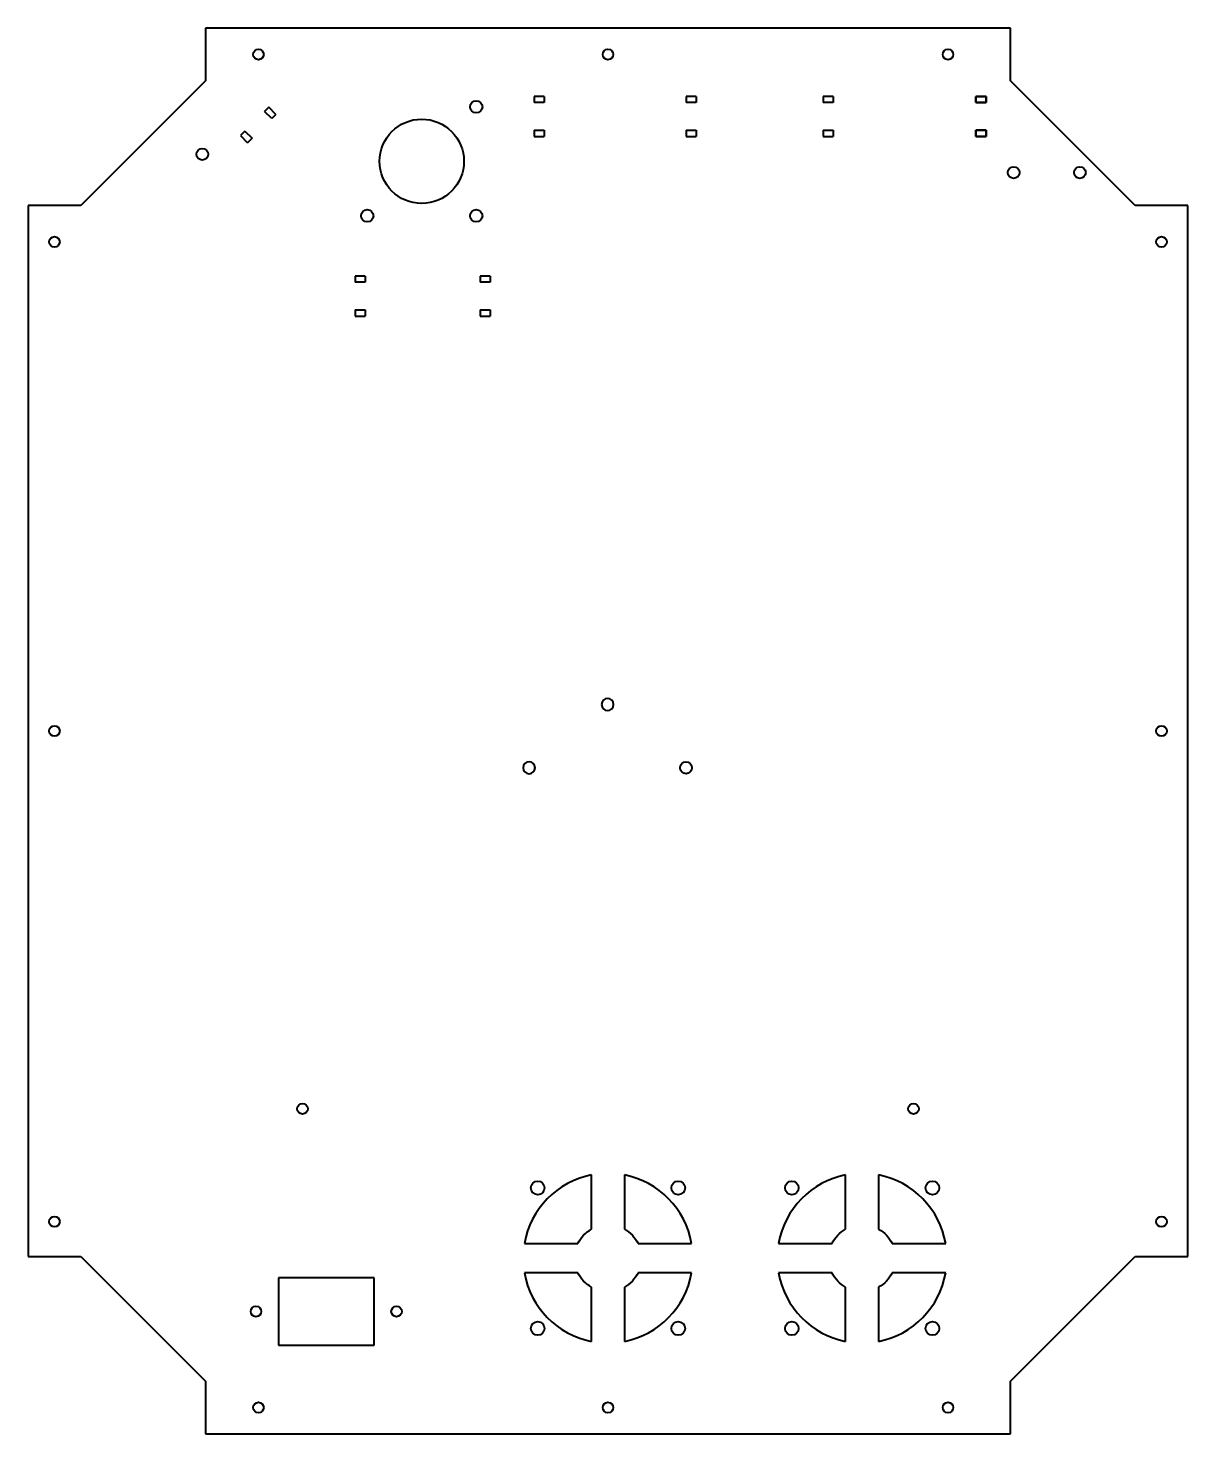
# Model space of a CAD drawing. Header units: inches. Extents: x -16.9 to 16.1, y -19.8 to 20.2.
import ezdxf

# ---------------------------------------------------------------- set-up
doc = ezdxf.new("R2010")
doc.units = ezdxf.units.IN
doc.header["$MEASUREMENT"] = 0
doc.layers.add('ModelSketch_Visible', color=7, linetype='Continuous', lineweight=40)

msp = doc.modelspace()

# ---------------------------------------------------------------- linework, layer by layer
at = {"layer": 'ModelSketch_Visible'}
for p, q in [((-11.89, 20.215, 0.3), (-11.89, 18.715, 0.3)), ((11.01, 20.215, 0.3), (-11.89, 20.215, 0.3)), ((11.01, 18.715, 0.3), (11.01, 20.215, 0.3)), ((-11.89, 18.715, 0.3), (-15.44, 15.165, 0.3)), ((14.56, 15.165, 0.3), (11.01, 18.715, 0.3)), ((-2.543, 18.269, 0.3), (-2.543, 18.101, 0.3)), ((-2.256, 18.269, 0.3), (-2.543, 18.269, 0.3)), ((-2.256, 18.101, 0.3), (-2.543, 18.101, 0.3)), ((-2.256, 18.269, 0.3), (-2.256, 18.101, 0.3)), ((1.784, 18.269, 0.3), (1.784, 18.101, 0.3)), ((2.071, 18.269, 0.3), (1.784, 18.269, 0.3)), ((2.071, 18.101, 0.3), (1.784, 18.101, 0.3)), ((2.071, 18.269, 0.3), (2.071, 18.101, 0.3)), ((5.681, 18.269, 0.3), (5.681, 18.101, 0.3)), ((5.968, 18.269, 0.3), (5.681, 18.269, 0.3)), ((5.968, 18.101, 0.3), (5.681, 18.101, 0.3)), ((5.968, 18.269, 0.3), (5.968, 18.101, 0.3)), ((10.029, 18.269, 0.3), (10.029, 18.101, 0.3)), ((10.317, 18.269, 0.3), (10.029, 18.269, 0.3)), ((10.029, 18.101, 0.3), (10.029, 18.269, 0.3)), ((10.029, 18.269, 0.3), (10.317, 18.269, 0.3)), ((10.317, 18.101, 0.3), (10.029, 18.101, 0.3)), ((10.029, 18.101, 0.3), (10.317, 18.101, 0.3)), ((10.317, 18.269, 0.3), (10.317, 18.101, 0.3)), ((10.317, 18.101, 0.3), (10.317, 18.269, 0.3)), ((-10.092, 17.962, 0.3), (-10.211, 17.844, 0.3)), ((-10.007, 17.641, 0.3), (-10.211, 17.844, 0.3)), ((-9.889, 17.759, 0.3), (-10.092, 17.962, 0.3)), ((-9.889, 17.759, 0.3), (-10.007, 17.641, 0.3)), ((-10.771, 17.284, 0.3), (-10.897, 17.157, 0.3)), ((-10.771, 17.284, 0.3), (-10.567, 17.08, 0.3)), ((-2.543, 17.309, 0.3), (-2.543, 17.13, 0.3)), ((-2.543, 17.309, 0.3), (-2.256, 17.309, 0.3)), ((-2.256, 17.309, 0.3), (-2.256, 17.13, 0.3)), ((1.784, 17.309, 0.3), (1.784, 17.13, 0.3)), ((1.784, 17.309, 0.3), (2.071, 17.309, 0.3)), ((2.071, 17.309, 0.3), (2.071, 17.13, 0.3)), ((5.681, 17.309, 0.3), (5.681, 17.13, 0.3)), ((5.681, 17.309, 0.3), (5.968, 17.309, 0.3)), ((5.968, 17.309, 0.3), (5.968, 17.13, 0.3)), ((10.029, 17.309, 0.3), (10.029, 17.13, 0.3)), ((10.029, 17.309, 0.3), (10.317, 17.309, 0.3)), ((10.029, 17.13, 0.3), (10.029, 17.309, 0.3)), ((10.317, 17.309, 0.3), (10.029, 17.309, 0.3)), ((10.317, 17.13, 0.3), (10.317, 17.309, 0.3)), ((10.317, 17.309, 0.3), (10.317, 17.13, 0.3)), ((-10.897, 17.157, 0.3), (-10.694, 16.954, 0.3)), ((-10.567, 17.08, 0.3), (-10.694, 16.954, 0.3)), ((-2.543, 17.13, 0.3), (-2.256, 17.13, 0.3)), ((1.784, 17.13, 0.3), (2.071, 17.13, 0.3)), ((5.681, 17.13, 0.3), (5.968, 17.13, 0.3)), ((10.029, 17.13, 0.3), (10.317, 17.13, 0.3)), ((10.317, 17.13, 0.3), (10.029, 17.13, 0.3)), ((-16.94, 15.165, 0.3), (-16.94, -14.735, 0.3)), ((-15.44, 15.165, 0.3), (-16.94, 15.165, 0.3)), ((16.06, 15.165, 0.3), (14.56, 15.165, 0.3)), ((16.06, -14.735, 0.3), (16.06, 15.165, 0.3)), ((-7.633, 13.156, 0.3), (-7.633, 12.988, 0.3)), ((-7.345, 13.156, 0.3), (-7.633, 13.156, 0.3)), ((-7.345, 12.988, 0.3), (-7.633, 12.988, 0.3)), ((-7.345, 13.156, 0.3), (-7.345, 12.988, 0.3)), ((-4.079, 13.156, 0.3), (-4.079, 12.988, 0.3)), ((-3.791, 13.156, 0.3), (-4.079, 13.156, 0.3)), ((-3.791, 12.988, 0.3), (-4.079, 12.988, 0.3)), ((-3.791, 13.156, 0.3), (-3.791, 12.988, 0.3)), ((-7.633, 12.196, 0.3), (-7.633, 12.017, 0.3)), ((-7.633, 12.196, 0.3), (-7.345, 12.196, 0.3)), ((-7.633, 12.017, 0.3), (-7.345, 12.017, 0.3)), ((-7.345, 12.196, 0.3), (-7.345, 12.017, 0.3)), ((-4.079, 12.196, 0.3), (-4.079, 12.017, 0.3)), ((-4.079, 12.196, 0.3), (-3.791, 12.196, 0.3)), ((-4.079, 12.017, 0.3), (-3.791, 12.017, 0.3)), ((-3.791, 12.196, 0.3), (-3.791, 12.017, 0.3)), ((-0.909, -13.957, 0.3), (-0.909, -12.416, 0.3)), ((0.03, -12.416, 0.3), (0.03, -13.957, 0.3)), ((6.322, -13.957, 0.3), (6.322, -12.416, 0.3)), ((7.26, -12.416, 0.3), (7.26, -13.957, 0.3)), ((-2.818, -14.367, 0.3), (-1.294, -14.367, 0.3)), ((0.415, -14.367, 0.3), (1.939, -14.367, 0.3)), ((4.413, -14.367, 0.3), (5.936, -14.367, 0.3)), ((7.646, -14.367, 0.3), (9.17, -14.367, 0.3)), ((-16.94, -14.735, 0.3), (-15.44, -14.735, 0.3)), ((-15.44, -14.735, 0.3), (-11.89, -18.285, 0.3)), ((11.01, -18.285, 0.3), (14.56, -14.735, 0.3)), ((14.56, -14.735, 0.3), (16.06, -14.735, 0.3)), ((-7.096, -15.341, 0.3), (-9.816, -15.341, 0.3)), ((-9.816, -15.341, 0.3), (-9.816, -17.261, 0.3)), ((-7.096, -17.261, 0.3), (-7.096, -15.341, 0.3)), ((-1.294, -15.203, 0.3), (-2.818, -15.203, 0.3)), ((1.939, -15.203, 0.3), (0.415, -15.203, 0.3)), ((5.936, -15.203, 0.3), (4.413, -15.203, 0.3)), ((9.17, -15.203, 0.3), (7.646, -15.203, 0.3)), ((-0.909, -17.154, 0.3), (-0.909, -15.613, 0.3)), ((0.03, -15.613, 0.3), (0.03, -17.154, 0.3)), ((6.322, -17.154, 0.3), (6.322, -15.613, 0.3)), ((7.26, -15.613, 0.3), (7.26, -17.154, 0.3)), ((-9.816, -17.261, 0.3), (-7.096, -17.261, 0.3)), ((-11.89, -18.285, 0.3), (-11.89, -19.785, 0.3)), ((11.01, -19.785, 0.3), (11.01, -18.285, 0.3)), ((-11.89, -19.785, 0.3), (11.01, -19.785, 0.3))]:
    msp.add_line(p, q, dxfattribs=at)
for centre, radius in [((-10.386, 19.465, 0.3), 0.15), ((-0.44, 19.465, 0.3), 0.15), ((9.236, 19.465, 0.3), 0.15), ((-4.189, 17.975, 0.3), 0.175), ((-5.739, 16.425, 0.3), 1.2), ((-11.983, 16.625, 0.3), 0.166), ((11.104, 16.105, 0.3), 0.166), ((12.987, 16.105, 0.3), 0.166), ((-7.289, 14.875, 0.3), 0.175), ((-4.189, 14.875, 0.3), 0.175), ((-16.19, 14.132, 0.3), 0.15), ((15.31, 14.132, 0.3), 0.15), ((-16.19, 0.215, 0.3), 0.15), ((15.31, 0.215, 0.3), 0.15), ((1.78, -0.831, 0.3), 0.17), ((-9.132, -10.535, 0.3), 0.15), ((8.253, -10.535, 0.3), 0.15), ((-2.44, -12.785, 0.3), 0.194), ((1.56, -12.785, 0.3), 0.194), ((4.791, -12.785, 0.3), 0.194), ((8.791, -12.785, 0.3), 0.194), ((-16.19, -13.746, 0.3), 0.15), ((15.31, -13.746, 0.3), 0.15), ((-10.456, -16.301, 0.3), 0.15), ((-6.456, -16.301, 0.3), 0.15), ((-2.44, -16.785, 0.3), 0.194), ((1.56, -16.785, 0.3), 0.194), ((4.791, -16.785, 0.3), 0.194), ((8.791, -16.785, 0.3), 0.194), ((-10.386, -19.035, 0.3), 0.15), ((-0.44, -19.035, 0.3), 0.15), ((9.236, -19.035, 0.3), 0.15)]:
    msp.add_circle(centre, radius, dxfattribs=at)
at = {"layer": 'ModelSketch_Visible', "extrusion": (0, 0, -1)}
for centre in [(0.452, 0.969, -0.3), (2.685, -0.831, -0.3)]:
    msp.add_circle(centre, 0.17, dxfattribs=at)
at = {"layer": 'ModelSketch_Visible'}
for centre, start, end in [((-0.44, -14.785, 0.3), 101.2007, 170.0223), ((-0.44, -14.785, 0.3), 9.9777, 78.7993), ((6.791, -14.785, 0.3), 101.2007, 170.0223), ((6.791, -14.785, 0.3), 9.9777, 78.7993), ((-0.44, -14.785, 0.3), 189.9777, 258.7993), ((-0.44, -14.785, 0.3), 281.2007, 350.0223), ((6.791, -14.785, 0.3), 189.9777, 258.7993), ((6.791, -14.785, 0.3), 281.2007, 350.0223)]:
    msp.add_arc(centre, 2.415, start, end, dxfattribs=at)
at = {"layer": 'ModelSketch_Visible', "extrusion": (0, 0, -1)}
for centre, start, end in [((0.44, -14.785, -0.3), 26.0805, 60.4705), ((0.44, -14.785, -0.3), 119.5295, 153.9195), ((-6.791, -14.785, -0.3), 26.0805, 60.4705), ((-6.791, -14.785, -0.3), 119.5295, 153.9195), ((0.44, -14.785, -0.3), 299.5295, 333.9195), ((0.44, -14.785, -0.3), 206.0805, 240.4705), ((-6.791, -14.785, -0.3), 299.5295, 333.9195), ((-6.791, -14.785, -0.3), 206.0805, 240.4705)]:
    msp.add_arc(centre, 0.952, start, end, dxfattribs=at)

doc.saveas('drawing.dxf')
